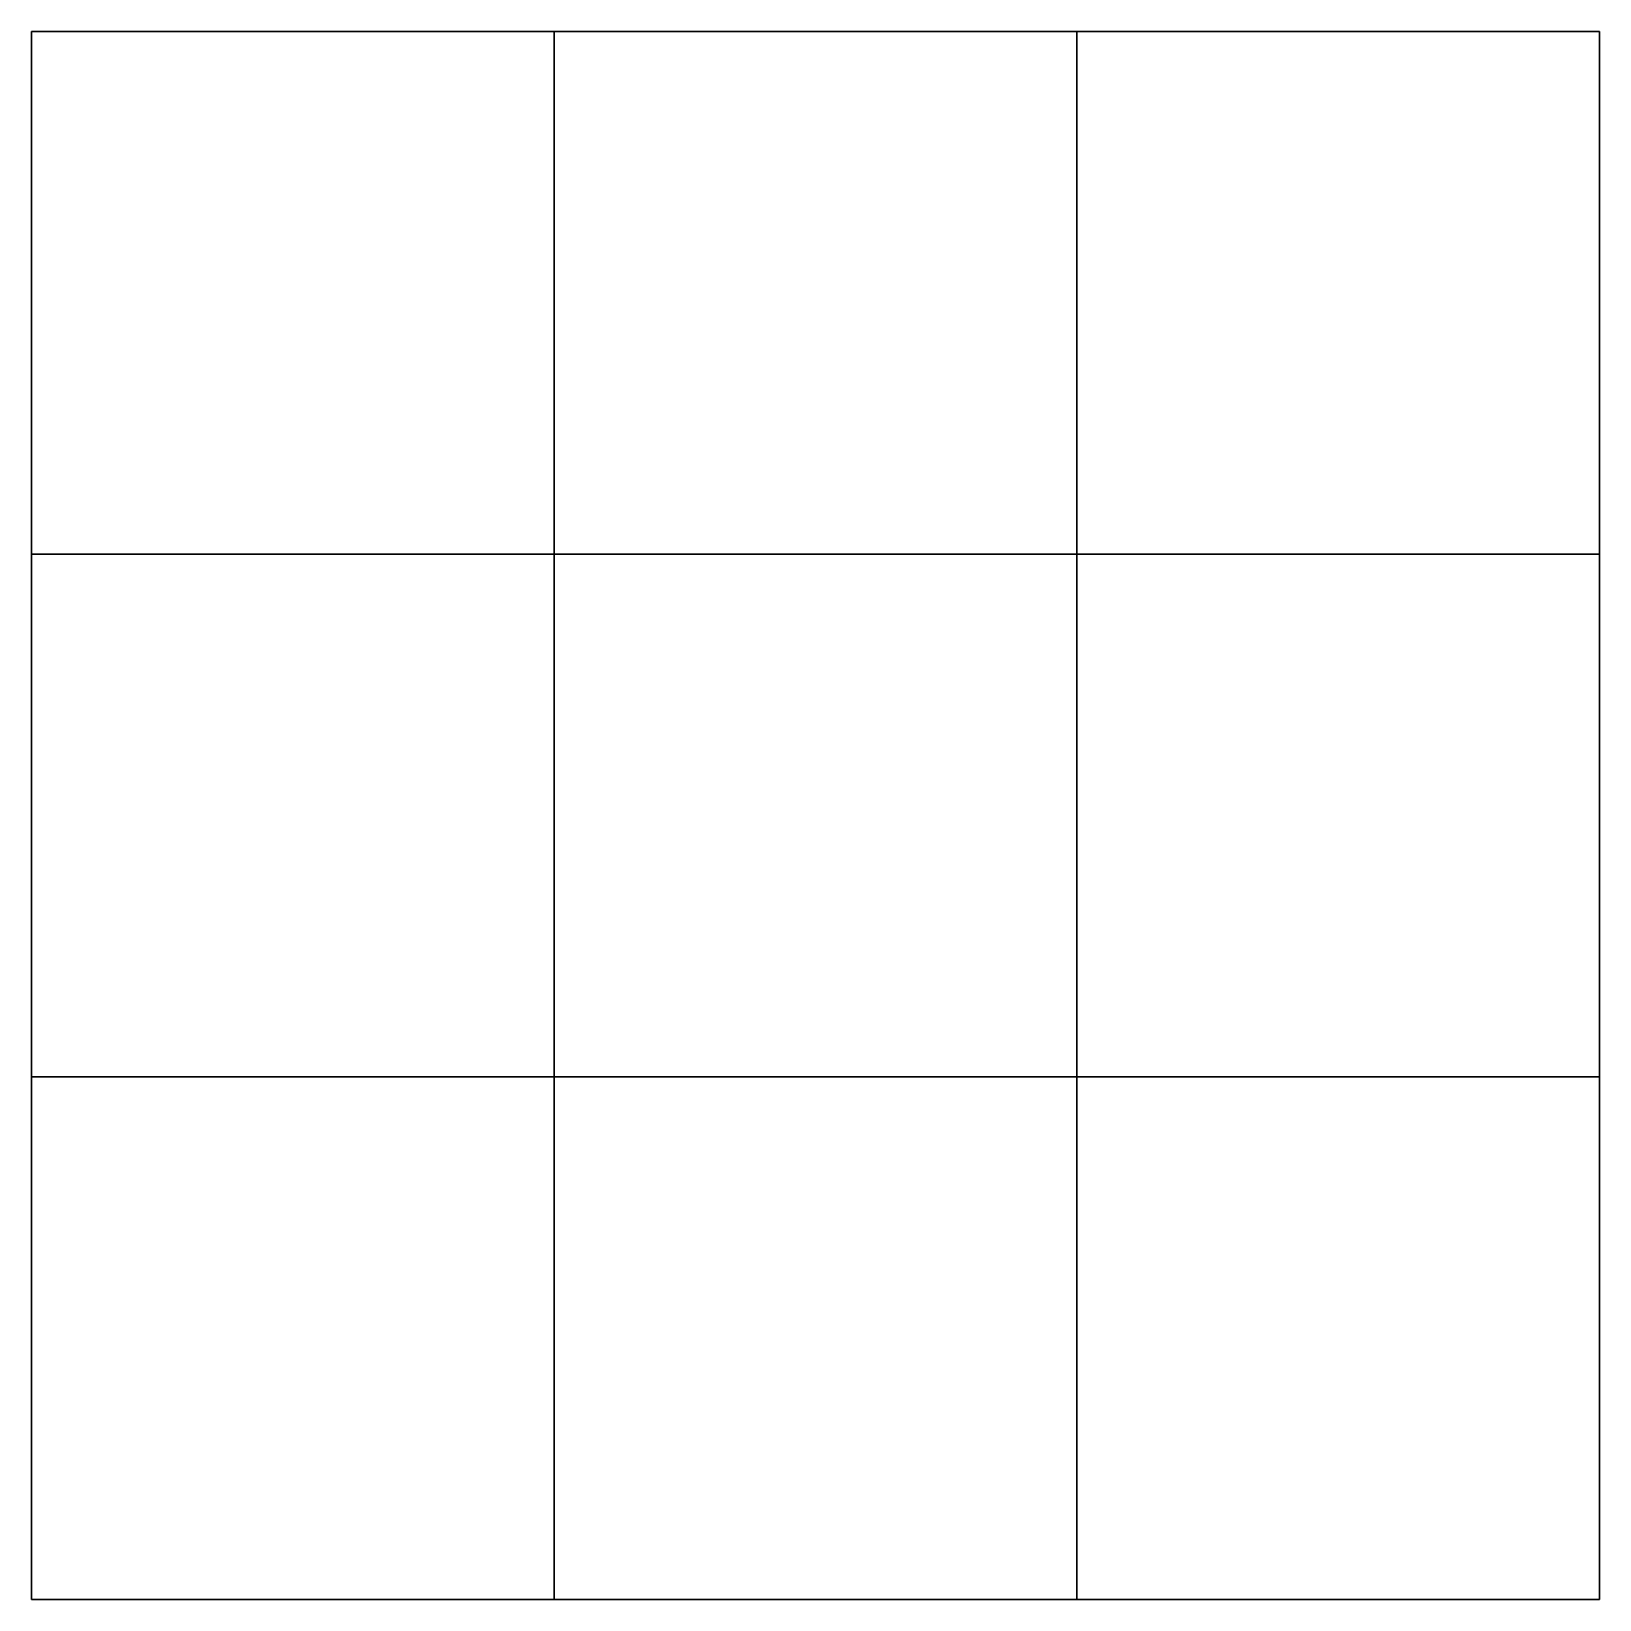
# Model space of a CAD drawing. Header units: millimetres. Extents: x -37.5 to 37.5, y -37.5 to 37.5.
import ezdxf

# ---------------------------------------------------------------- set-up
doc = ezdxf.new("R2010")
doc.units = ezdxf.units.MM
for name, color, linetype in [('STAGE_01', 31, 'Continuous'), ('STAGE_02', 32, 'Continuous'), ('STAGE_03', 33, 'Continuous'), ('STAGE_04', 34, 'Continuous'), ('STAGE_05', 35, 'Continuous')]:
    doc.layers.add(name, color=color, linetype=linetype)

# ---------------------------------------------------------------- blocks, each defined once
blk = doc.blocks.new('LEG_001_01')
for points in [[(12.5, 37.5, -7.5), (-12.5, 37.5, -7.5), (-12.5, 37.5, 7.5), (12.5, 37.5, 7.5)], [(-12.5, -37.5, -7.5), (-12.5, -37.5, 7.5), (-12.5, 37.5, 7.5), (-12.5, 37.5, -7.5)], [(12.5, -37.5, -7.5), (-12.5, -37.5, -7.5), (-12.5, 37.5, -7.5), (12.5, 37.5, -7.5)], [(12.5, -37.5, 7.5), (12.5, 37.5, 7.5), (-12.5, 37.5, 7.5), (-12.5, -37.5, 7.5)], [(12.5, -37.5, -7.5), (12.5, 37.5, -7.5), (12.5, 37.5, 7.5), (12.5, -37.5, 7.5)], [(12.5, -37.5, -7.5), (12.5, -37.5, 7.5), (-12.5, -37.5, 7.5), (-12.5, -37.5, -7.5)]]:
    blk.add_3dface(points)
at = {"flags": 1}
for tag in ['SEQ', 'STAGE', 'GRASP']:
    blk.add_attdef(tag, (0, 0), '', height=2, dxfattribs=at)
blk = doc.blocks.new('LEG_002_01')
for points in [[(12.5, 37.5, -7.5), (-12.5, 37.5, -7.5), (-12.5, 37.5, 7.5), (12.5, 37.5, 7.5)], [(-12.5, -37.5, -7.5), (-12.5, -37.5, 7.5), (-12.5, 37.5, 7.5), (-12.5, 37.5, -7.5)], [(12.5, -37.5, -7.5), (-12.5, -37.5, -7.5), (-12.5, 37.5, -7.5), (12.5, 37.5, -7.5)], [(12.5, -37.5, 7.5), (12.5, 37.5, 7.5), (-12.5, 37.5, 7.5), (-12.5, -37.5, 7.5)], [(12.5, -37.5, -7.5), (12.5, 37.5, -7.5), (12.5, 37.5, 7.5), (12.5, -37.5, 7.5)], [(12.5, -37.5, -7.5), (12.5, -37.5, 7.5), (-12.5, -37.5, 7.5), (-12.5, -37.5, -7.5)]]:
    blk.add_3dface(points)
at = {"flags": 1}
for tag in ['SEQ', 'STAGE', 'GRASP']:
    blk.add_attdef(tag, (0, 0), '', height=2, dxfattribs=at)
blk = doc.blocks.new('LEG_001_02')
for points in [[(12.5, 37.5, -7.5), (-12.5, 37.5, -7.5), (-12.5, 37.5, 7.5), (12.5, 37.5, 7.5)], [(-12.5, -37.5, -7.5), (-12.5, -37.5, 7.5), (-12.5, 37.5, 7.5), (-12.5, 37.5, -7.5)], [(12.5, -37.5, -7.5), (-12.5, -37.5, -7.5), (-12.5, 37.5, -7.5), (12.5, 37.5, -7.5)], [(12.5, -37.5, 7.5), (12.5, 37.5, 7.5), (-12.5, 37.5, 7.5), (-12.5, -37.5, 7.5)], [(12.5, -37.5, -7.5), (12.5, 37.5, -7.5), (12.5, 37.5, 7.5), (12.5, -37.5, 7.5)], [(12.5, -37.5, -7.5), (12.5, -37.5, 7.5), (-12.5, -37.5, 7.5), (-12.5, -37.5, -7.5)]]:
    blk.add_3dface(points)
at = {"flags": 1}
for tag in ['SEQ', 'STAGE', 'GRASP']:
    blk.add_attdef(tag, (0, 0), '', height=2, dxfattribs=at)
blk = doc.blocks.new('LEG_002_02')
for points in [[(12.5, 37.5, -7.5), (-12.5, 37.5, -7.5), (-12.5, 37.5, 7.5), (12.5, 37.5, 7.5)], [(-12.5, -37.5, -7.5), (-12.5, -37.5, 7.5), (-12.5, 37.5, 7.5), (-12.5, 37.5, -7.5)], [(12.5, -37.5, -7.5), (-12.5, -37.5, -7.5), (-12.5, 37.5, -7.5), (12.5, 37.5, -7.5)], [(12.5, -37.5, 7.5), (12.5, 37.5, 7.5), (-12.5, 37.5, 7.5), (-12.5, -37.5, 7.5)], [(12.5, -37.5, -7.5), (12.5, 37.5, -7.5), (12.5, 37.5, 7.5), (12.5, -37.5, 7.5)], [(12.5, -37.5, -7.5), (12.5, -37.5, 7.5), (-12.5, -37.5, 7.5), (-12.5, -37.5, -7.5)]]:
    blk.add_3dface(points)
at = {"flags": 1}
for tag in ['SEQ', 'STAGE', 'GRASP']:
    blk.add_attdef(tag, (0, 0), '', height=2, dxfattribs=at)
blk = doc.blocks.new('LEG_001_03')
for points in [[(12.5, 37.5, -7.5), (-12.5, 37.5, -7.5), (-12.5, 37.5, 7.5), (12.5, 37.5, 7.5)], [(-12.5, -37.5, -7.5), (-12.5, -37.5, 7.5), (-12.5, 37.5, 7.5), (-12.5, 37.5, -7.5)], [(12.5, -37.5, -7.5), (-12.5, -37.5, -7.5), (-12.5, 37.5, -7.5), (12.5, 37.5, -7.5)], [(12.5, -37.5, 7.5), (12.5, 37.5, 7.5), (-12.5, 37.5, 7.5), (-12.5, -37.5, 7.5)], [(12.5, -37.5, -7.5), (12.5, 37.5, -7.5), (12.5, 37.5, 7.5), (12.5, -37.5, 7.5)], [(12.5, -37.5, -7.5), (12.5, -37.5, 7.5), (-12.5, -37.5, 7.5), (-12.5, -37.5, -7.5)]]:
    blk.add_3dface(points)
at = {"flags": 1}
for tag in ['SEQ', 'STAGE', 'GRASP']:
    blk.add_attdef(tag, (0, 0), '', height=2, dxfattribs=at)
blk = doc.blocks.new('LEG_002_03')
for points in [[(12.5, 37.5, -7.5), (-12.5, 37.5, -7.5), (-12.5, 37.5, 7.5), (12.5, 37.5, 7.5)], [(-12.5, -37.5, -7.5), (-12.5, -37.5, 7.5), (-12.5, 37.5, 7.5), (-12.5, 37.5, -7.5)], [(12.5, -37.5, -7.5), (-12.5, -37.5, -7.5), (-12.5, 37.5, -7.5), (12.5, 37.5, -7.5)], [(12.5, -37.5, 7.5), (12.5, 37.5, 7.5), (-12.5, 37.5, 7.5), (-12.5, -37.5, 7.5)], [(12.5, -37.5, -7.5), (12.5, 37.5, -7.5), (12.5, 37.5, 7.5), (12.5, -37.5, 7.5)], [(12.5, -37.5, -7.5), (12.5, -37.5, 7.5), (-12.5, -37.5, 7.5), (-12.5, -37.5, -7.5)]]:
    blk.add_3dface(points)
at = {"flags": 1}
for tag in ['SEQ', 'STAGE', 'GRASP']:
    blk.add_attdef(tag, (0, 0), '', height=2, dxfattribs=at)
blk = doc.blocks.new('LEG_001_04')
for points in [[(12.5, 37.5, -7.5), (-12.5, 37.5, -7.5), (-12.5, 37.5, 7.5), (12.5, 37.5, 7.5)], [(-12.5, -37.5, -7.5), (-12.5, -37.5, 7.5), (-12.5, 37.5, 7.5), (-12.5, 37.5, -7.5)], [(12.5, -37.5, -7.5), (-12.5, -37.5, -7.5), (-12.5, 37.5, -7.5), (12.5, 37.5, -7.5)], [(12.5, -37.5, 7.5), (12.5, 37.5, 7.5), (-12.5, 37.5, 7.5), (-12.5, -37.5, 7.5)], [(12.5, -37.5, -7.5), (12.5, 37.5, -7.5), (12.5, 37.5, 7.5), (12.5, -37.5, 7.5)], [(12.5, -37.5, -7.5), (12.5, -37.5, 7.5), (-12.5, -37.5, 7.5), (-12.5, -37.5, -7.5)]]:
    blk.add_3dface(points)
at = {"flags": 1}
for tag in ['SEQ', 'STAGE', 'GRASP']:
    blk.add_attdef(tag, (0, 0), '', height=2, dxfattribs=at)
blk = doc.blocks.new('LEG_002_04')
for points in [[(12.5, 37.5, -7.5), (-12.5, 37.5, -7.5), (-12.5, 37.5, 7.5), (12.5, 37.5, 7.5)], [(-12.5, -37.5, -7.5), (-12.5, -37.5, 7.5), (-12.5, 37.5, 7.5), (-12.5, 37.5, -7.5)], [(12.5, -37.5, -7.5), (-12.5, -37.5, -7.5), (-12.5, 37.5, -7.5), (12.5, 37.5, -7.5)], [(12.5, -37.5, 7.5), (12.5, 37.5, 7.5), (-12.5, 37.5, 7.5), (-12.5, -37.5, 7.5)], [(12.5, -37.5, -7.5), (12.5, 37.5, -7.5), (12.5, 37.5, 7.5), (12.5, -37.5, 7.5)], [(12.5, -37.5, -7.5), (12.5, -37.5, 7.5), (-12.5, -37.5, 7.5), (-12.5, -37.5, -7.5)]]:
    blk.add_3dface(points)
at = {"flags": 1}
for tag in ['SEQ', 'STAGE', 'GRASP']:
    blk.add_attdef(tag, (0, 0), '', height=2, dxfattribs=at)
blk = doc.blocks.new('SEAT_001_01')
for points in [[(-37.5, -12.5, -7.5), (-37.5, -12.5, 7.5), (-37.5, 12.5, 7.5), (-37.5, 12.5, -7.5)], [(-37.5, 12.5, -7.5), (-37.5, 12.5, 7.5), (37.5, 12.5, 7.5), (37.5, 12.5, -7.5)], [(-37.5, -12.5, -7.5), (-37.5, 12.5, -7.5), (37.5, 12.5, -7.5), (37.5, -12.5, -7.5)], [(-37.5, -12.5, 7.5), (37.5, -12.5, 7.5), (37.5, 12.5, 7.5), (-37.5, 12.5, 7.5)], [(37.5, -12.5, -7.5), (37.5, 12.5, -7.5), (37.5, 12.5, 7.5), (37.5, -12.5, 7.5)], [(-37.5, -12.5, -7.5), (37.5, -12.5, -7.5), (37.5, -12.5, 7.5), (-37.5, -12.5, 7.5)]]:
    blk.add_3dface(points)
at = {"flags": 1}
for tag in ['SEQ', 'STAGE', 'GRASP']:
    blk.add_attdef(tag, (0, 0), '', height=2, dxfattribs=at)
blk = doc.blocks.new('SEAT_001_02')
for points in [[(-37.5, -12.5, -7.5), (-37.5, -12.5, 7.5), (-37.5, 12.5, 7.5), (-37.5, 12.5, -7.5)], [(-37.5, 12.5, -7.5), (-37.5, 12.5, 7.5), (37.5, 12.5, 7.5), (37.5, 12.5, -7.5)], [(-37.5, -12.5, -7.5), (-37.5, 12.5, -7.5), (37.5, 12.5, -7.5), (37.5, -12.5, -7.5)], [(-37.5, -12.5, 7.5), (37.5, -12.5, 7.5), (37.5, 12.5, 7.5), (-37.5, 12.5, 7.5)], [(37.5, -12.5, -7.5), (37.5, 12.5, -7.5), (37.5, 12.5, 7.5), (37.5, -12.5, 7.5)], [(-37.5, -12.5, -7.5), (37.5, -12.5, -7.5), (37.5, -12.5, 7.5), (-37.5, -12.5, 7.5)]]:
    blk.add_3dface(points)
at = {"flags": 1}
for tag in ['SEQ', 'STAGE', 'GRASP']:
    blk.add_attdef(tag, (0, 0), '', height=2, dxfattribs=at)
blk = doc.blocks.new('SEAT_001_03')
for points in [[(-37.5, -12.5, -7.5), (-37.5, -12.5, 7.5), (-37.5, 12.5, 7.5), (-37.5, 12.5, -7.5)], [(-37.5, 12.5, -7.5), (-37.5, 12.5, 7.5), (37.5, 12.5, 7.5), (37.5, 12.5, -7.5)], [(-37.5, -12.5, -7.5), (-37.5, 12.5, -7.5), (37.5, 12.5, -7.5), (37.5, -12.5, -7.5)], [(-37.5, -12.5, 7.5), (37.5, -12.5, 7.5), (37.5, 12.5, 7.5), (-37.5, 12.5, 7.5)], [(37.5, -12.5, -7.5), (37.5, 12.5, -7.5), (37.5, 12.5, 7.5), (37.5, -12.5, 7.5)], [(-37.5, -12.5, -7.5), (37.5, -12.5, -7.5), (37.5, -12.5, 7.5), (-37.5, -12.5, 7.5)]]:
    blk.add_3dface(points)
at = {"flags": 1}
for tag in ['SEQ', 'STAGE', 'GRASP']:
    blk.add_attdef(tag, (0, 0), '', height=2, dxfattribs=at)

msp = doc.modelspace()

# ---------------------------------------------------------------- block references
at = {"layer": 'STAGE_01'}
for name, p in [('LEG_001_01', (-25, 0, 7.5)), ('LEG_002_01', (25, 0, 7.5))]:
    msp.add_blockref(name, p, dxfattribs=at)
at = {"layer": 'STAGE_02'}
for name, p in [('LEG_001_02', (-25, 0, 22.5)), ('LEG_002_02', (25, 0, 22.5))]:
    msp.add_blockref(name, p, dxfattribs=at)
at = {"layer": 'STAGE_03'}
for name, p in [('LEG_001_03', (-25, 0, 37.5)), ('LEG_002_03', (25, 0, 37.5))]:
    msp.add_blockref(name, p, dxfattribs=at)
at = {"layer": 'STAGE_04'}
for name, p in [('LEG_001_04', (-25, 0, 52.5)), ('LEG_002_04', (25, 0, 52.5))]:
    msp.add_blockref(name, p, dxfattribs=at)
at = {"layer": 'STAGE_05'}
for name, p in [('SEAT_001_03', (0, 25, 67.5)), ('SEAT_001_02', (0, 0, 67.5)), ('SEAT_001_01', (0, -25, 67.5))]:
    msp.add_blockref(name, p, dxfattribs=at)

doc.saveas('drawing.dxf')
